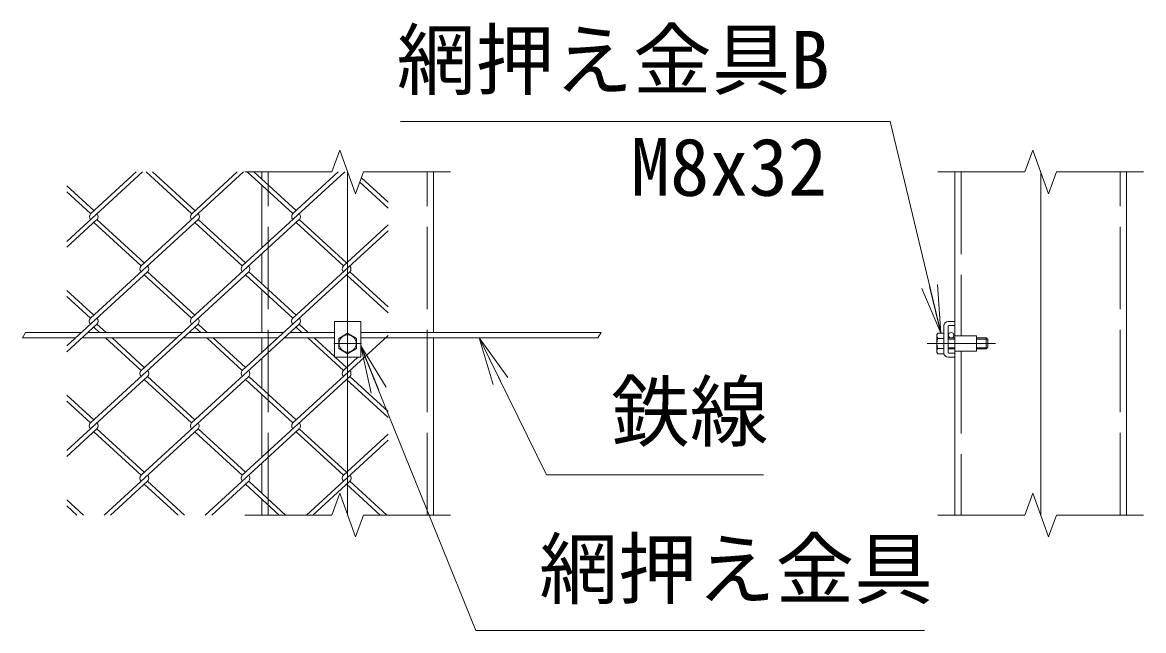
# Model space of a CAD drawing. Units: millimetres at full size; details may follow other scales. Extents: x -14699 to 14701, y -10394 to 10396.
# Drawn here: x -1899 to 1371, y -7635 to -5862 of the extents above; entities that cross this region are included whole.
import ezdxf
from ezdxf.enums import TextEntityAlignment as Align

# ---------------------------------------------------------------- set-up
doc = ezdxf.new("R2010")
doc.units = ezdxf.units.MM
doc.header["$LTSCALE"] = 40
doc.linetypes.add('DASHED', pattern=[7.5, 6, -1.5])
doc.linetypes.add('USER1', pattern=[50.8, 31.75, -6.35, 6.35, -6.35])
for name, color, linetype, lineweight in [('0-0_D-STR3', 3, 'Continuous', 13), ('0-1_D-STR1', 1, 'Continuous', 18), ('0-2_D-BMK', 2, 'USER1', 13), ('0-6_D-STR-DIM', 7, 'Continuous', 13), ('0-7_0', 7, 'Continuous', 18), ('0-9_D-STR-TXT', 7, 'Continuous', 13), ('0-B_D-STR2', 7, 'Continuous', 13)]:
    doc.layers.add(name, color=color, linetype=linetype, lineweight=lineweight)
doc.styles.add('ＭＳ ゴシック', font='')
doc.styles.get('ＭＳ ゴシック').set_extended_font_data('MS Gothic')

# ---------------------------------------------------------------- blocks, each defined once
blk = doc.blocks.new('_Open')
at = {"layer": '0-7_0'}
blk.add_line((-40, 6.67), (0, 0), dxfattribs=at)
blk.add_lwpolyline([(-40, -6.67), (0, 0), (-40, 0)], dxfattribs=at)

msp = doc.modelspace()

# ---------------------------------------------------------------- linework, layer by layer
at = {"layer": '0-0_D-STR3'}
for p, q in [((-912.37, -6733.98), (-988.37, -6733.98)), ((-988.37, -6733.98), (-988.37, -6837.98)), ((-912.37, -6733.98), (-912.37, -6837.98)), ((800.54, -6733.98), (820.54, -6733.98)), ((820.54, -6733.98), (820.54, -6745.98)), ((-1889.5, -6765.98), (-1726.62, -6765.98)), ((-1707.67, -6765.98), (-1431.71, -6765.98)), ((-1412.76, -6765.98), (-1136.8, -6765.98)), ((-1117.85, -6765.98), (-988.37, -6765.98)), ((-211.25, -6765.98), (-912.37, -6765.98)), ((788.54, -6745.98), (788.54, -6825.98)), ((800.54, -6747.98), (800.54, -6823.98)), ((802.54, -6745.98), (820.54, -6745.98)), ((-1898.74, -6781.98), (-1744.08, -6781.98)), ((-1725.14, -6781.98), (-1449.17, -6781.98)), ((-1430.22, -6781.98), (-1154.26, -6781.98)), ((-1135.31, -6781.98), (-988.37, -6781.98)), ((-976.37, -6782.97), (-950.37, -6767.96)), ((-976.37, -6812.99), (-976.37, -6782.97)), ((-950.37, -6767.96), (-924.37, -6782.97)), ((-924.37, -6782.97), (-924.37, -6812.99)), ((-220.48, -6781.98), (-912.37, -6781.98)), ((767.34, -6772.78), (770.12, -6767.96)), ((767.34, -6772.78), (767.34, -6823.18)), ((788.54, -6767.96), (770.12, -6767.96)), ((788.54, -6782.97), (770.12, -6782.97)), ((788.54, -6767.96), (788.54, -6828)), ((800.54, -6781.98), (820.54, -6781.98)), ((800.54, -6784.98), (820.54, -6784.98)), ((820.54, -6775.58), (883.34, -6775.98)), ((883.34, -6819.98), (883.34, -6775.98)), ((883.34, -6781.98), (911.74, -6781.98)), ((883.34, -6784.98), (914.74, -6784.98)), ((911.74, -6781.98), (916.54, -6786.78)), ((911.74, -6781.98), (911.74, -6813.98)), ((916.54, -6786.78), (916.54, -6809.18)), ((-950.37, -6828), (-976.37, -6812.99)), ((-924.37, -6812.99), (-950.37, -6828)), ((767.34, -6823.18), (770.12, -6828)), ((788.54, -6812.99), (770.12, -6812.99)), ((788.54, -6828), (770.12, -6828)), ((800.54, -6810.98), (820.54, -6810.98)), ((800.54, -6813.98), (820.54, -6813.98)), ((802.54, -6825.98), (820.54, -6825.98)), ((883.34, -6819.98), (820.54, -6820.38)), ((820.54, -6825.98), (820.54, -6837.98)), ((883.34, -6810.98), (914.74, -6810.98)), ((883.34, -6813.98), (911.74, -6813.98)), ((911.74, -6813.98), (916.54, -6809.18)), ((-912.37, -6837.98), (-988.37, -6837.98)), ((800.54, -6837.98), (820.54, -6837.98))]:
    msp.add_line(p, q, dxfattribs=at)
for centre, radius in [((809.34, -6773.98), 8), ((-950.37, -6797.98), 25)]:
    msp.add_circle(centre, radius, dxfattribs=at)
for centre, radius, start, end in [((800.54, -6745.98), 12, 90, 180), ((802.54, -6747.98), 2, 90, 180), ((781.09, -6775.46), 13.29, 145.61585, 214.38415), ((817.48, -6797.98), 49.68, 162.4121, 197.5879), ((781.09, -6820.49), 13.29, 145.61585, 214.38415), ((800.54, -6825.98), 12, 180, 270), ((802.54, -6823.98), 2, 180, 270)]:
    msp.add_arc(centre, radius, start, end, dxfattribs=at)
at = {"layer": '0-1_D-STR1'}
for p, q in [((-1200.37, -6319.68), (-1200.37, -6297.98)), ((-700.37, -6765.98), (-700.37, -6297.98)), ((820.54, -6297.98), (820.54, -7297.98)), ((1320.54, -7297.98), (1320.54, -6297.98)), ((-1200.37, -6519.27), (-1200.37, -6337.04)), ((-1200.37, -6624.64), (-1200.37, -6536.63)), ((-1200.37, -6765.98), (-1200.37, -6642)), ((-1200.37, -6824.23), (-1200.37, -6781.98)), ((-700.37, -7297.98), (-700.37, -6781.98)), ((-1200.37, -6929.6), (-1200.37, -6841.59)), ((-1200.37, -7129.19), (-1200.37, -6946.96)), ((-1200.37, -7234.56), (-1200.37, -7146.55)), ((-1200.37, -7297.98), (-1200.37, -7251.92)), ((-1150.37, -7297.73), (-1150.37, -7297.98))]:
    msp.add_line(p, q, dxfattribs=at)
at = {"layer": '0-1_D-STR1', "linetype": 'DASHED'}
for p, q in [((-1182.37, -7297.98), (-1182.37, -6297.98)), ((-718.37, -7297.98), (-718.37, -6297.98)), ((838.54, -6297.98), (838.54, -6775.69)), ((1302.54, -7297.98), (1302.54, -6297.98)), ((838.54, -6820.26), (838.54, -7297.98))]:
    msp.add_line(p, q, dxfattribs=at)
at = {"layer": '0-2_D-BMK'}
for p, q in [((-950.37, -7297.98), (-950.37, -6297.98)), ((1070.54, -7297.98), (1070.54, -6297.98)), ((-990.37, -6797.98), (-910.37, -6797.98)), ((739.23, -6797.98), (939.23, -6797.98))]:
    msp.add_line(p, q, dxfattribs=at)
at = {"layer": '0-6_D-STR-DIM'}
for p, q in [((-973.46, -6234.55), (-996.55, -6297.98)), ((-927.29, -6361.41), (-973.46, -6234.55)), ((1047.45, -6234.55), (1024.36, -6297.98)), ((1093.62, -6361.41), (1047.45, -6234.55)), ((-1250.37, -6297.98), (-996.55, -6297.98)), ((-904.2, -6297.98), (-927.29, -6361.41)), ((-904.2, -6297.98), (-650.37, -6297.98)), ((770.54, -6297.98), (1024.36, -6297.98)), ((1116.71, -6297.98), (1093.62, -6361.41)), ((1116.71, -6297.98), (1370.54, -6297.98)), ((-1889.5, -6765.98), (-1898.74, -6781.98)), ((-211.25, -6765.98), (-220.48, -6781.98)), ((-973.46, -7234.55), (-996.55, -7297.98)), ((-927.29, -7361.41), (-973.46, -7234.55)), ((1047.45, -7234.55), (1024.36, -7297.98)), ((1093.62, -7361.41), (1047.45, -7234.55)), ((-1250.37, -7297.98), (-996.55, -7297.98)), ((-904.2, -7297.98), (-927.29, -7361.41)), ((-904.2, -7297.98), (-650.37, -7297.98)), ((770.54, -7297.98), (1024.36, -7297.98)), ((1116.71, -7297.98), (1093.62, -7361.41)), ((1116.71, -7297.98), (1370.54, -7297.98))]:
    msp.add_line(p, q, dxfattribs=at)
at = {"layer": '0-9_D-STR-TXT'}
for points in [[(-796.37, -6150.57), (631.73, -6150.57), (778.86, -6766.01)], [(262.72, -7181.18), (-370.33, -7181.18), (-565.55, -6783.77)], [(732.12, -7634.87), (-576.95, -7634.87), (-911.62, -6806.57)]]:
    msp.add_lwpolyline(points, dxfattribs=at)
at = {"layer": '0-B_D-STR2'}
for p, q in [((-1548.69, -6297.98), (-1769.5, -6500.31)), ((-1567.16, -6297.98), (-1700, -6419.69)), ((-1253.78, -6297.98), (-1552.78, -6571.96)), ((-1405.32, -6419.48), (-1537.91, -6297.98)), ((-1395.85, -6410.8), (-1518.97, -6297.98)), ((-1272.25, -6297.98), (-1405.08, -6419.69)), ((-958.87, -6297.98), (-1257.87, -6571.96)), ((-1110.41, -6419.48), (-1243, -6297.98)), ((-1100.94, -6410.8), (-1224.06, -6297.98)), ((-977.82, -6297.98), (-1110.41, -6419.48)), ((-1690.76, -6410.8), (-1769.5, -6338.64)), ((-832.66, -6403.76), (-915.18, -6328.14)), ((-832.66, -6386.39), (-910.44, -6315.12)), ((-1700.23, -6419.48), (-1769.5, -6356.01)), ((-1681.29, -6436.84), (-1769.5, -6517.67)), ((-1386.37, -6436.84), (-1700.23, -6724.44)), ((-1543.3, -6563.28), (-1681.29, -6436.84)), ((-1091.46, -6436.84), (-1405.32, -6724.44)), ((-1248.39, -6563.28), (-1386.37, -6436.84)), ((-953.48, -6563.28), (-1091.46, -6436.84)), ((-1552.78, -6571.96), (-1690.76, -6445.52)), ((-1257.87, -6571.96), (-1395.85, -6445.52)), ((-832.66, -6469.92), (-1110.41, -6724.44)), ((-962.95, -6571.96), (-1100.94, -6445.52)), ((-832.66, -6452.56), (-962.95, -6571.96)), ((-1533.83, -6589.32), (-1769.5, -6805.27)), ((-1238.92, -6589.32), (-1552.78, -6876.91)), ((-1405.32, -6724.44), (-1543.3, -6598)), ((-1395.85, -6715.76), (-1533.83, -6589.32)), ((-944.01, -6589.32), (-1257.87, -6876.91)), ((-1110.41, -6724.43), (-1248.39, -6598)), ((-1100.94, -6715.76), (-1238.92, -6589.32)), ((-832.66, -6708.71), (-952.66, -6598.75)), ((-832.66, -6691.35), (-944.01, -6589.32)), ((-1690.76, -6715.76), (-1769.5, -6643.6)), ((-1700.23, -6724.44), (-1769.5, -6660.96)), ((-1681.29, -6741.8), (-1769.5, -6822.63)), ((-1386.37, -6741.8), (-1700.23, -7029.39)), ((-1673.84, -6765.98), (-1690.76, -6750.48)), ((-1654.9, -6765.98), (-1681.29, -6741.8)), ((-1091.46, -6741.8), (-1405.32, -7029.39)), ((-1378.93, -6765.98), (-1395.85, -6750.48)), ((-1359.99, -6765.98), (-1386.37, -6741.8)), ((-1084.02, -6765.98), (-1100.94, -6750.48)), ((-1065.08, -6765.98), (-1091.47, -6741.79)), ((-1552.78, -6876.91), (-1656.38, -6781.98)), ((-1543.3, -6868.23), (-1637.44, -6781.98)), ((-1257.87, -6876.91), (-1361.47, -6781.98)), ((-1248.39, -6868.23), (-1342.53, -6781.98)), ((-832.66, -6774.88), (-1110.41, -7029.39)), ((-962.95, -6876.91), (-1066.56, -6781.98)), ((-988.37, -6836.26), (-1047.61, -6781.98)), ((-953.48, -6868.23), (-986.5, -6837.98)), ((-920.46, -6837.98), (-962.95, -6876.91)), ((-1533.83, -6894.28), (-1769.5, -7110.23)), ((-1238.92, -6894.28), (-1552.78, -7181.87)), ((-1395.85, -7020.71), (-1533.83, -6894.28)), ((-944.01, -6894.28), (-1257.87, -7181.87)), ((-1100.94, -7020.71), (-1238.92, -6894.28)), ((-832.66, -6996.31), (-944.01, -6894.28)), ((-1405.32, -7029.39), (-1543.3, -6902.96)), ((-1110.41, -7029.39), (-1248.39, -6902.96)), ((-832.66, -7013.67), (-953.48, -6902.96)), ((-1690.76, -7020.71), (-1769.5, -6948.56)), ((-1700.23, -7029.39), (-1769.5, -6965.92)), ((-1681.29, -7046.76), (-1769.5, -7127.59)), ((-1552.78, -7181.87), (-1690.76, -7055.44)), ((-1543.3, -7173.19), (-1681.29, -7046.76)), ((-1386.37, -7046.76), (-1660.54, -7297.98)), ((-1257.87, -7181.87), (-1395.85, -7055.44)), ((-1248.39, -7173.19), (-1386.37, -7046.76)), ((-1091.46, -7046.76), (-1365.62, -7297.98)), ((-962.95, -7181.87), (-1100.94, -7055.44)), ((-953.48, -7173.19), (-1091.46, -7046.76)), ((-832.66, -7079.84), (-1070.71, -7297.98)), ((-832.66, -7062.48), (-962.95, -7181.87)), ((-1533.83, -7199.23), (-1641.59, -7297.98)), ((-1445.02, -7297.98), (-1543.3, -7207.92)), ((-1426.07, -7297.98), (-1533.83, -7199.23)), ((-1238.92, -7199.23), (-1346.68, -7297.98)), ((-1150.11, -7297.98), (-1248.39, -7207.92)), ((-1131.16, -7297.98), (-1238.92, -7199.23)), ((-944.01, -7199.23), (-1051.77, -7297.98)), ((-855.2, -7297.98), (-953.48, -7207.92)), ((-836.25, -7297.98), (-944.01, -7199.23)), ((-1720.98, -7297.98), (-1769.5, -7253.52)), ((-1739.93, -7297.98), (-1769.5, -7270.88))]:
    msp.add_line(p, q, dxfattribs=at)
for centre, start, end in [((-1690.55, -6428.4), 137.5, 222.5), ((-1690.55, -6428.4), 317.5, 42.5), ((-1395.63, -6428.4), 137.5, 222.5), ((-1395.63, -6428.4), 317.5, 42.5), ((-1100.72, -6428.4), 137.5, 222.5), ((-1100.72, -6428.4), 317.5, 42.5), ((-1543.3, -6580.64), 137.5, 222.5), ((-1543.3, -6580.64), 317.5, 42.5), ((-1248.39, -6580.64), 137.5, 222.5), ((-1248.39, -6580.64), 317.5, 42.5), ((-953.48, -6580.64), 137.5, 222.5), ((-953.48, -6580.64), 317.5, 42.5), ((-1690.78, -6733.14), 137.5, 222.5), ((-1690.78, -6733.14), 317.5, 42.5), ((-1395.87, -6733.14), 137.5, 222.5), ((-1395.87, -6733.14), 317.5, 42.5), ((-1100.96, -6733.14), 137.5, 222.5), ((-1100.96, -6733.14), 317.5, 42.5), ((-1543.3, -6885.6), 137.5, 222.5), ((-1543.3, -6885.6), 317.5, 42.5), ((-1248.39, -6885.6), 137.5, 222.5), ((-1248.39, -6885.6), 317.5, 42.5), ((-953.48, -6885.6), 137.5, 222.5), ((-953.48, -6885.6), 317.5, 42.5), ((-1690.78, -7038.1), 137.5, 222.5), ((-1690.78, -7038.1), 317.5, 42.5), ((-1395.87, -7038.1), 137.5, 222.5), ((-1395.87, -7038.1), 317.5, 42.5), ((-1100.7, -7038.29), 137.5, 222.5), ((-1100.7, -7038.29), 317.5, 42.5), ((-1543.07, -7190.77), 137.5, 222.5), ((-1543.07, -7190.77), 317.5, 42.5), ((-1248.16, -7190.77), 137.5, 222.5), ((-1248.16, -7190.77), 317.5, 42.5), ((-953.24, -7190.77), 137.5, 222.5), ((-953.24, -7190.77), 317.5, 42.5)]:
    msp.add_arc(centre, 12.85, start, end, dxfattribs=at)

# ---------------------------------------------------------------- block references
at = {"layer": '0-9_D-STR-TXT', "xscale": 3.5, "yscale": 3.5}
for p, rotation in [((779.33, -6767.96), 283.44491), ((-912.37, -6804.72), 112.00098), ((-566.43, -6781.98), 116.161)]:
    msp.add_blockref('_Open', p, dxfattribs=dict(at, rotation=rotation))

# ---------------------------------------------------------------- texts
at = {"layer": '0-9_D-STR-TXT', "style": 'ＭＳ ゴシック'}
for s, p in [('網押え金具B', (-807.03, -6105.63)), ('M8x32', (-124.8, -6417.99)), ('鉄線', (-182.33, -7130.92)), ('網押え金具', (-391.61, -7589.94))]:
    msp.add_text(s, height=168.3, dxfattribs=at).set_placement(p, align=Align.BOTTOM_LEFT)

doc.saveas('drawing.dxf')
